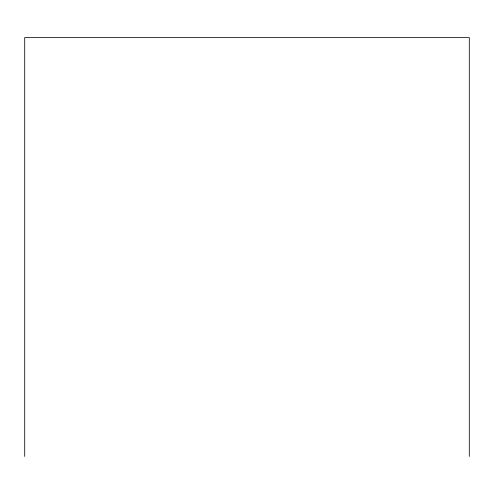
<?xml version="1.0" encoding="UTF-8"?>
<svg xmlns="http://www.w3.org/2000/svg" width="494" height="494" viewBox="0 0 494 494"><rect width="100%" height="100%" fill="white"/><g stroke="black" fill="none" stroke-linecap="round" stroke-linejoin="round"><path stroke-width="0.74" d="M469.3 456.419L469.3 37.581L24.7 37.581L24.7 456.419"/></g></svg>
